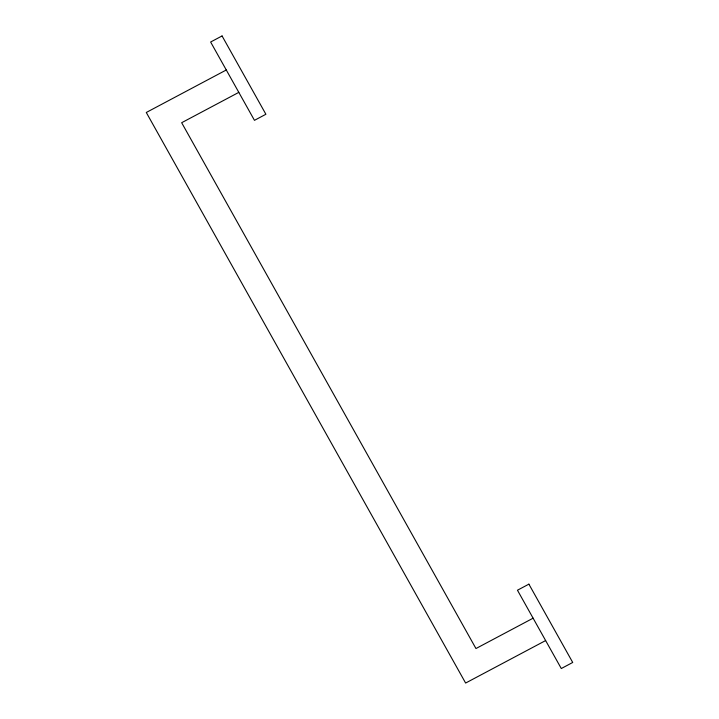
<?xml version="1.0" encoding="UTF-8"?>
<svg xmlns="http://www.w3.org/2000/svg" width="719" height="719" viewBox="0 0 719 719"><rect width="100%" height="100%" fill="white"/><g stroke="black" fill="none" stroke-linecap="round" stroke-linejoin="round"><path stroke-width="1.08" d="M226.287 69.986L146.281 112.479L465.624 683.05L545.64 640.557M238.816 92.365L181.664 122.715L475.96 648.538L533.112 618.187M222.063 35.95L210.631 42.017L254.463 120.334L265.895 114.267L222.063 35.95M528.887 584.152L517.455 590.218L561.287 668.535L572.719 662.46L528.887 584.152"/></g></svg>
